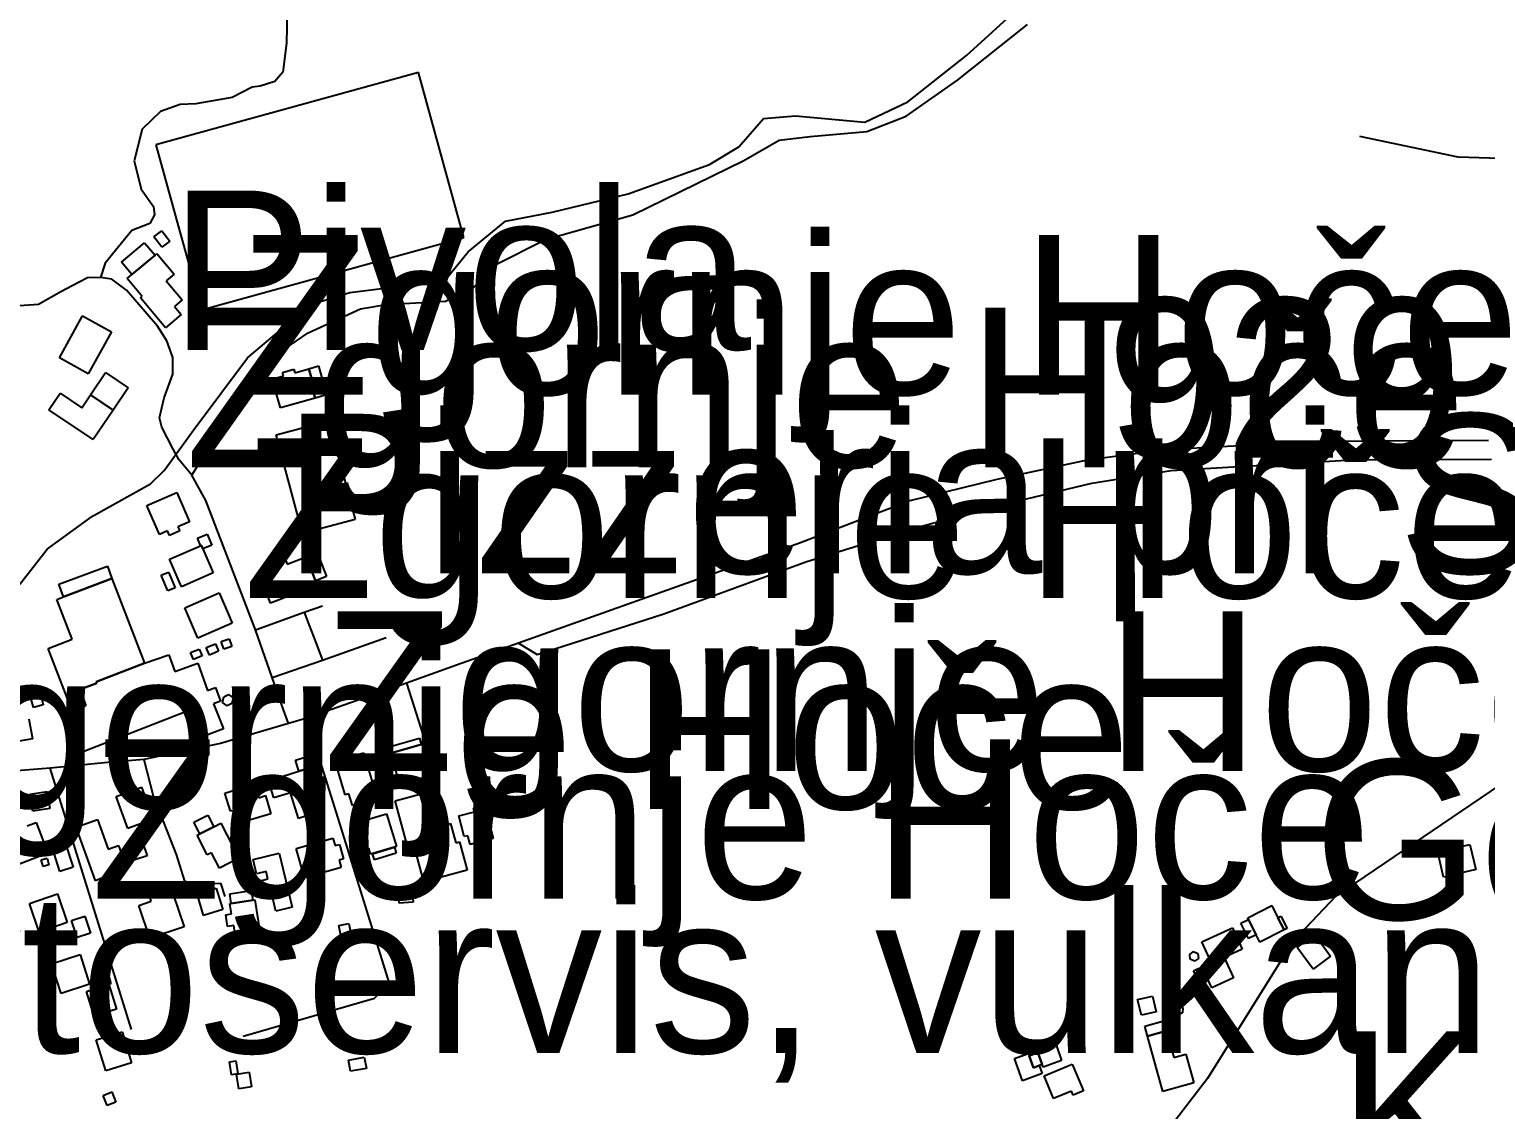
# Model space of a CAD drawing. Extents: x -8864 to 13231, y -7697 to 8949.
# Drawn here: x -4610 to -4043, y 1303 to 1724 of the extents above; entities that cross this region are included whole.
import ezdxf

# ---------------------------------------------------------------- set-up
doc = ezdxf.new("R2010")
doc.units = 0
for name, color, linetype in [('OSM_BUILDING_ALLOTMENT_HOUSE', 9, 'CONTINUOUS'), ('OSM_BUILDING_BARN', 9, 'CONTINUOUS'), ('OSM_BUILDING_FARM_AUXILIARY', 9, 'CONTINUOUS'), ('OSM_BUILDING_GARAGE', 9, 'CONTINUOUS'), ('OSM_BUILDING_HOUSE', 9, 'CONTINUOUS'), ('OSM_BUILDING_ROOF', 9, 'CONTINUOUS'), ('OSM_BUILDING_YES', 9, 'CONTINUOUS'), ('OSM_HIGHWAY_PATH', 8, 'CONTINUOUS'), ('OSM_HIGHWAY_RESIDENTIAL', 8, 'CONTINUOUS'), ('OSM_HIGHWAY_SERVICE', 8, 'CONTINUOUS'), ('OSM_HIGHWAY_STEPS', 8, 'CONTINUOUS'), ('OSM_HIGHWAY_TERTIARY', 8, 'CONTINUOUS'), ('OSM_HIGHWAY_TRACK', 8, 'CONTINUOUS'), ('OSM_LABELS', 8, 'CONTINUOUS'), ('OSM_LEISURE_PITCH', 3, 'CONTINUOUS'), ('OSM_WATERWAY_STREAM', 4, 'CONTINUOUS')]:
    doc.layers.add(name, color=color, linetype=linetype)

msp = doc.modelspace()

# ---------------------------------------------------------------- linework, layer by layer
at = {"layer": 'OSM_BUILDING_ALLOTMENT_HOUSE'}
for p, q in [((-4608.974473, 1463.725536), (-4605.123018, 1464.74853)), ((-4607.97141, 1459.956028), (-4608.974473, 1463.725536)), ((-4605.123018, 1464.74853), (-4604.119955, 1460.979022)), ((-4604.119955, 1460.979022), (-4607.97141, 1459.956028))]:
    msp.add_line(p, q, dxfattribs=at)
at = {"layer": 'OSM_BUILDING_BARN'}
for p, q in [((-4591.332817, 1413.409832), (-4583.025006, 1416.400976)), ((-4583.767732, 1392.460708), (-4591.332817, 1413.409832)), ((-4583.025006, 1416.400976), (-4578.836644, 1404.814464)), ((-4578.836644, 1404.814464), (-4574.885648, 1406.237759)), ((-4574.885648, 1406.237759), (-4571.746291, 1397.542316)), ((-4571.746291, 1397.542316), (-4583.767732, 1392.460708))]:
    msp.add_line(p, q, dxfattribs=at)
at = {"layer": 'OSM_BUILDING_FARM_AUXILIARY'}
for p, q in [((-4569.694223, 1628.316267), (-4560.666657, 1635.91088)), ((-4560.666657, 1635.91088), (-4559.985187, 1636.477974)), ((-4559.985187, 1636.477974), (-4553.20877, 1628.438581)), ((-4571.508925, 1626.781777), (-4569.694223, 1628.316267)), ((-4565.63603, 1619.809855), (-4571.508925, 1626.781777)), ((-4553.20877, 1628.438581), (-4556.286871, 1625.847739)), ((-4556.286871, 1625.847739), (-4550.061756, 1618.453277)), ((-4566.3175, 1619.231641), (-4565.63603, 1619.809855)), ((-4556.570179, 1607.656249), (-4566.3175, 1619.231641)), ((-4550.061756, 1618.453277), (-4553.070944, 1615.918032)), ((-4553.070944, 1615.918032), (-4550.452261, 1612.804575)), ((-4597.864211, 1595.902946), (-4588.828988, 1612.226361)), ((-4588.828988, 1612.226361), (-4577.611529, 1606.010565)), ((-4550.452261, 1612.804575), (-4556.570179, 1607.656249)), ((-4577.611529, 1606.010565), (-4586.646752, 1589.687149)), ((-4586.646752, 1589.687149), (-4597.864211, 1595.902946))]:
    msp.add_line(p, q, dxfattribs=at)
at = {"layer": 'OSM_BUILDING_GARAGE'}
for p, q in [((-4500.835104, 1591.699777), (-4497.129131, 1592.767249)), ((-4497.129131, 1592.767249), (-4493.920861, 1581.592159)), ((-4498.599269, 1583.938372), (-4500.835104, 1591.699777)), ((-4499.426222, 1583.704862), (-4498.599269, 1583.938372)), ((-4498.44613, 1580.291178), (-4499.426222, 1583.704862)), ((-4493.920861, 1581.592159), (-4498.44613, 1580.291178)), ((-4506.011215, 1439.418325), (-4501.057156, 1440.986174)), ((-4504.678902, 1435.215157), (-4506.011215, 1439.418325)), ((-4501.057156, 1440.986174), (-4499.724844, 1436.783006)), ((-4502.596207, 1435.882327), (-4504.678902, 1435.215157)), ((-4499.724844, 1436.783006), (-4502.596207, 1435.882327)), ((-4609.311379, 1426.197249), (-4602.588561, 1427.275839)), ((-4608.254718, 1419.614509), (-4609.311379, 1426.197249)), ((-4602.588561, 1427.275839), (-4601.531899, 1420.6931)), ((-4601.531899, 1420.6931), (-4608.254718, 1419.614509)), ((-4545.6054, 1415.311265), (-4540.176609, 1418.102258)), ((-4540.176609, 1418.102258), (-4537.82592, 1413.532146)), ((-4543.270025, 1410.741154), (-4545.6054, 1415.311265)), ((-4537.82592, 1413.532146), (-4543.270025, 1410.741154))]:
    msp.add_line(p, q, dxfattribs=at)
at = {"layer": 'OSM_BUILDING_HOUSE'}
for p, q in [((-4585.758544, 1581.492083), (-4579.90862, 1590.165287)), ((-4579.90862, 1590.165287), (-4571.149048, 1584.260837)), ((-4515.077066, 1587.596685), (-4510.704937, 1588.864307)), ((-4511.853482, 1576.432714), (-4515.077066, 1587.596685)), ((-4511.087785, 1590.198646), (-4506.692685, 1591.466268)), ((-4510.704937, 1588.864307), (-4511.087785, 1590.198646)), ((-4506.692685, 1591.466268), (-4506.30218, 1590.131929)), ((-4506.30218, 1590.131929), (-4500.835104, 1591.699777)), ((-4500.835104, 1591.699777), (-4498.599269, 1583.938372)), ((-4576.998972, 1575.587633), (-4585.758544, 1581.492083)), ((-4571.149048, 1584.260837), (-4576.998972, 1575.587633)), ((-4498.599269, 1583.938372), (-4499.426222, 1583.704862)), ((-4499.426222, 1583.704862), (-4498.44613, 1580.291178)), ((-4498.44613, 1580.291178), (-4511.853482, 1576.432714)), ((-4563.806015, 1538.515244), (-4552.175079, 1543.607972)), ((-4552.175079, 1543.607972), (-4547.213363, 1532.177133)), ((-4558.920869, 1527.273437), (-4563.806015, 1538.515244)), ((-4547.213363, 1532.177133), (-4551.753946, 1530.186744)), ((-4551.753946, 1530.186744), (-4551.072476, 1528.607776)), ((-4555.873395, 1528.607776), (-4558.920869, 1527.273437)), ((-4555.100041, 1526.839777), (-4555.873395, 1528.607776)), ((-4551.072476, 1528.607776), (-4555.100041, 1526.839777)), ((-4555.100041, 1517.599478), (-4543.009688, 1522.870118)), ((-4543.009688, 1522.870118), (-4542.688095, 1523.014671)), ((-4542.688095, 1523.014671), (-4542.06788, 1521.602496)), ((-4542.06788, 1521.602496), (-4538.009687, 1512.251002)), ((-4550.421633, 1506.835809), (-4555.100041, 1517.599478)), ((-4538.009687, 1512.251002), (-4550.421633, 1506.835809)), ((-4549.112292, 1498.740819), (-4535.758538, 1504.589672)), ((-4535.758538, 1504.589672), (-4532.060222, 1496.105499)), ((-4543.974466, 1486.909679), (-4549.112292, 1498.740819)), ((-4532.060222, 1496.105499), (-4530.605398, 1492.758532)), ((-4530.605398, 1492.758532), (-4543.974466, 1486.909679)), ((-4564.786107, 1477.180123), (-4555.345064, 1480.427014)), ((-4555.345064, 1480.427014), (-4552.971404, 1473.877633)), ((-4583.576308, 1469.974691), (-4564.786107, 1477.180123)), ((-4552.971404, 1473.877633), (-4544.058692, 1477.113406)), ((-4544.058692, 1477.113406), (-4540.245522, 1466.572127)), ((-4589.908621, 1466.872353), (-4583.354256, 1469.385358)), ((-4583.354256, 1469.385358), (-4583.576308, 1469.974691)), ((-4540.245522, 1466.572127), (-4537.198048, 1467.684076)), ((-4537.198048, 1467.684076), (-4535.245521, 1462.435675)), ((-4587.542617, 1460.701034), (-4589.908621, 1466.872353)), ((-4535.245521, 1462.435675), (-4537.879519, 1461.412682)), ((-4594.61, 1457.965639), (-4592.956094, 1458.632809)), ((-4588.683506, 1442.654098), (-4594.61, 1457.965639)), ((-4592.956094, 1458.632809), (-4587.542617, 1460.701034)), ((-4547.749351, 1458.59945), (-4588.683506, 1442.654098)), ((-4543.622245, 1447.958096), (-4547.749351, 1458.59945)), ((-4537.879519, 1461.412682), (-4534.096976, 1451.660887)), ((-4609.755484, 1455.552709), (-4608.392543, 1447.702347)), ((-4534.096976, 1451.660887), (-4543.622245, 1447.958096)), ((-4608.392543, 1447.702347), (-4623.270033, 1445.111506)), ((-4468.936173, 1442.16484), (-4457.129127, 1445.545166)), ((-4457.129127, 1445.545166), (-4456.325145, 1445.767556)), ((-4456.325145, 1445.767556), (-4452.82591, 1433.547233)), ((-4490.643679, 1439.029143), (-4479.533417, 1442.320513)), ((-4479.533417, 1442.320513), (-4475.681962, 1429.299587)), ((-4465.444595, 1429.944518), (-4468.936173, 1442.16484)), ((-4516.570175, 1431.456769), (-4504.678902, 1435.215157)), ((-4504.678902, 1435.215157), (-4502.596207, 1435.882327)), ((-4502.596207, 1435.882327), (-4501.003557, 1430.845197)), ((-4486.753939, 1425.908142), (-4490.643679, 1439.029143)), ((-4452.82591, 1433.547233), (-4465.444595, 1429.944518)), ((-4575.789171, 1425.363287), (-4565.896367, 1428.954883)), ((-4565.896367, 1428.954883), (-4561.355785, 1416.478812)), ((-4514.449194, 1424.751715), (-4516.570175, 1431.456769)), ((-4501.003557, 1430.845197), (-4499.30371, 1431.390052)), ((-4499.30371, 1431.390052), (-4495.597738, 1419.681226)), ((-4475.681962, 1429.299587), (-4474.311365, 1424.684998)), ((-4571.248588, 1412.887216), (-4575.789171, 1425.363287)), ((-4508.032655, 1426.775462), (-4514.449194, 1424.751715)), ((-4504.86267, 1416.756799), (-4508.032655, 1426.775462)), ((-4485.253173, 1426.352922), (-4486.753939, 1425.908142)), ((-4484.625301, 1424.217979), (-4485.253173, 1426.352922)), ((-4483.92086, 1421.838408), (-4484.625301, 1424.217979)), ((-4474.311365, 1424.684998), (-4483.92086, 1421.838408)), ((-4495.597738, 1419.681226), (-4504.86267, 1416.756799)), ((-4480.781503, 1415.600372), (-4470.605392, 1418.635994)), ((-4470.605392, 1418.635994), (-4466.792221, 1405.870816)), ((-4610.444611, 1413.865731), (-4606.907091, 1415.233429)), ((-4606.907091, 1415.233429), (-4602.305253, 1403.279974)), ((-4561.355785, 1416.478812), (-4571.248588, 1412.887216)), ((-4543.270025, 1410.741154), (-4537.82592, 1413.532146)), ((-4537.82592, 1413.532146), (-4535.077068, 1414.955442)), ((-4535.077068, 1414.955442), (-4528.10157, 1401.300705)), ((-4479.112284, 1410.007267), (-4480.781503, 1415.600372)), ((-4544.227146, 1410.229657), (-4543.270025, 1410.741154)), ((-4540.329749, 1402.612805), (-4544.227146, 1410.229657)), ((-4505.750878, 1405.059093), (-4491.470631, 1409.139947)), ((-4491.470631, 1409.139947), (-4490.628365, 1406.22664)), ((-4490.628365, 1406.22664), (-4488.959146, 1406.704778)), ((-4488.959146, 1406.704778), (-4487.343525, 1401.044956)), ((-4480.291457, 1409.662563), (-4479.112284, 1410.007267)), ((-4478.851947, 1404.825584), (-4480.291457, 1409.662563)), ((-4477.527291, 1405.225885), (-4478.851947, 1404.825584)), ((-4476.82285, 1402.879673), (-4477.527291, 1405.225885)), ((-4466.792221, 1405.870816), (-4476.82285, 1402.879673)), ((-4602.305253, 1403.279974), (-4616.141395, 1397.920379)), ((-4538.6835, 1403.457886), (-4540.329749, 1402.612805)), ((-4535.605399, 1397.442241), (-4538.6835, 1403.457886)), ((-4528.10157, 1401.300705), (-4535.605399, 1397.442241)), ((-4522.557924, 1400.755849), (-4512.397127, 1403.235496)), ((-4521.217955, 1395.196103), (-4522.557924, 1400.755849)), ((-4512.397127, 1403.235496), (-4507.3129, 1382.308611)), ((-4502.496666, 1393.661613), (-4505.750878, 1405.059093)), ((-4487.343525, 1401.044956), (-4489.043372, 1400.577938)), ((-4489.043372, 1400.577938), (-4488.231734, 1397.742467)), ((-4517.420098, 1396.119021), (-4521.217955, 1395.196103)), ((-4516.738628, 1393.261311), (-4517.420098, 1396.119021)), ((-4488.231734, 1397.742467), (-4502.496666, 1393.661613)), ((-4519.211829, 1392.683098), (-4516.738628, 1393.261311)), ((-4518.614585, 1390.114495), (-4519.211829, 1392.683098)), ((-4516.064815, 1390.737187), (-4518.614585, 1390.114495)), ((-4513.645213, 1380.763002), (-4516.064815, 1390.737187)), ((-4609.518118, 1383.743026), (-4598.622251, 1387.445817)), ((-4605.743232, 1372.556816), (-4609.518118, 1383.743026)), ((-4598.622251, 1387.445817), (-4594.839709, 1376.259607)), ((-4566.99897, 1382.942422), (-4562.136795, 1384.576988)), ((-4562.718725, 1370.188364), (-4566.99897, 1382.942422)), ((-4562.588557, 1385.922446), (-4556.945371, 1387.81276)), ((-4562.136795, 1384.576988), (-4562.588557, 1385.922446)), ((-4556.945371, 1387.81276), (-4556.539551, 1386.611855)), ((-4556.539551, 1386.611855), (-4553.706473, 1387.557012)), ((-4553.706473, 1387.557012), (-4549.380286, 1374.6584)), ((-4531.570176, 1383.609592), (-4531.057159, 1383.687428)), ((-4530.965276, 1379.69553), (-4531.570176, 1383.609592)), ((-4531.057159, 1383.687428), (-4522.649808, 1384.988409)), ((-4522.649808, 1384.988409), (-4521.868797, 1385.110723)), ((-4521.868797, 1385.110723), (-4519.541079, 1370.177245)), ((-4533.185797, 1379.350826), (-4530.965276, 1379.69553)), ((-4532.466042, 1374.713998), (-4533.185797, 1379.350826)), ((-4507.3129, 1382.308611), (-4513.645213, 1380.763002)), ((-4594.839709, 1376.259607), (-4605.743232, 1372.556816)), ((-4549.380286, 1374.6584), (-4562.718725, 1370.188364)), ((-4530.038783, 1375.09206), (-4532.466042, 1374.713998)), ((-4529.051034, 1368.698352), (-4530.038783, 1375.09206)), ((-4519.541079, 1370.177245), (-4529.051034, 1368.698352)), ((-4600.919342, 1360.20306), (-4589.839708, 1363.805775)), ((-4597.198055, 1348.727743), (-4600.919342, 1360.20306)), ((-4589.839708, 1363.805775), (-4586.118421, 1352.330459)), ((-4586.118421, 1352.330459), (-4597.198055, 1348.727743)), ((-4583.522709, 1330.736404), (-4573.49208, 1333.783145)), ((-4573.49208, 1333.783145), (-4569.832049, 1321.696257)), ((-4579.855021, 1318.638396), (-4583.522709, 1330.736404)), ((-4569.832049, 1321.696257), (-4579.855021, 1318.638396))]:
    msp.add_line(p, q, dxfattribs=at)
at = {"layer": 'OSM_BUILDING_ROOF'}
for p, q in [((-4573.729446, 1633.108768), (-4564.709537, 1640.703382)), ((-4564.709537, 1640.703382), (-4560.666657, 1635.91088)), ((-4569.694223, 1628.316267), (-4573.729446, 1633.108768)), ((-4560.666657, 1635.91088), (-4569.694223, 1628.316267)), ((-4598.055635, 1507.858803), (-4579.181208, 1514.908561)), ((-4579.181208, 1514.908561), (-4577.412448, 1510.127179)), ((-4596.217963, 1502.921748), (-4598.055635, 1507.858803)), ((-4577.412448, 1510.127179), (-4596.217963, 1502.921748))]:
    msp.add_line(p, q, dxfattribs=at)
at = {"layer": 'OSM_BUILDING_YES'}
for p, q in [((-4561.118419, 1643.027356), (-4558.070945, 1645.384688)), ((-4558.070945, 1645.384688), (-4554.939245, 1641.326073)), ((-4557.986718, 1638.97986), (-4561.118419, 1643.027356)), ((-4554.939245, 1641.326073), (-4557.986718, 1638.97986)), ((-4601.922405, 1575.743305), (-4597.611531, 1582.148133)), ((-4597.611531, 1582.148133), (-4589.165895, 1576.454953)), ((-4589.165895, 1576.454953), (-4585.758544, 1581.492083)), ((-4585.758544, 1581.492083), (-4576.998972, 1575.587633)), ((-4584.717196, 1564.145675), (-4601.922405, 1575.743305)), ((-4576.998972, 1575.587633), (-4584.717196, 1564.145675)), ((-4544.119948, 1525.805664), (-4540.352719, 1527.317915)), ((-4542.971403, 1522.925715), (-4544.119948, 1525.805664)), ((-4540.352719, 1527.317915), (-4538.637558, 1523.014671)), ((-4542.64981, 1523.070269), (-4542.971403, 1522.925715)), ((-4542.029596, 1521.658093), (-4542.64981, 1523.070269)), ((-4538.637558, 1523.014671), (-4542.029596, 1521.658093)), ((-4509.303711, 1515.675806), (-4501.891766, 1518.533516)), ((-4501.891766, 1518.533516), (-4497.557922, 1520.20144)), ((-4501.891766, 1518.533516), (-4498.277677, 1509.170903)), ((-4498.277677, 1509.170903), (-4501.891766, 1518.533516)), ((-4497.557922, 1520.20144), (-4493.943832, 1510.838827)), ((-4519.962212, 1511.561594), (-4515.957617, 1513.107203)), ((-4516.86114, 1515.442297), (-4510.199577, 1518.0109)), ((-4515.957617, 1513.107203), (-4516.86114, 1515.442297)), ((-4510.199577, 1518.0109), (-4509.303711, 1515.675806)), ((-4596.217963, 1502.921748), (-4577.412448, 1510.127179)), ((-4577.412448, 1510.127179), (-4564.786107, 1477.180123)), ((-4558.308311, 1511.361443), (-4555.475233, 1512.584587)), ((-4555.674314, 1505.27908), (-4558.308311, 1511.361443)), ((-4555.475233, 1512.584587), (-4552.848892, 1506.502225)), ((-4515.720251, 1500.553296), (-4519.962212, 1511.561594)), ((-4497.649805, 1507.525218), (-4515.720251, 1500.553296)), ((-4493.943832, 1510.838827), (-4498.277677, 1509.170903)), ((-4498.277677, 1509.170903), (-4497.649805, 1507.525218)), ((-4598.882588, 1501.898755), (-4596.217963, 1502.921748)), ((-4592.963751, 1486.464899), (-4598.882588, 1501.898755)), ((-4552.848892, 1506.502225), (-4555.674314, 1505.27908)), ((-4602.251654, 1482.906661), (-4592.963751, 1486.464899)), ((-4540.727911, 1483.318082), (-4537.198048, 1484.741378)), ((-4537.198048, 1484.741378), (-4535.995904, 1481.783592)), ((-4534.962214, 1485.575339), (-4531.868798, 1486.687289)), ((-4533.897895, 1482.606435), (-4534.962214, 1485.575339)), ((-4531.868798, 1486.687289), (-4530.812136, 1483.718384)), ((-4592.956094, 1458.632809), (-4602.251654, 1482.906661)), ((-4546.845829, 1481.272096), (-4543.453792, 1482.673152)), ((-4545.758539, 1478.636776), (-4546.845829, 1481.272096)), ((-4542.366502, 1480.048952), (-4545.758539, 1478.636776)), ((-4543.453792, 1482.673152), (-4542.366502, 1480.048952)), ((-4539.541081, 1480.349178), (-4540.727911, 1483.318082)), ((-4535.995904, 1481.783592), (-4539.541081, 1480.349178)), ((-4530.812136, 1483.718384), (-4533.897895, 1482.606435)), ((-4564.786107, 1477.180123), (-4583.576308, 1469.974691)), ((-4583.354256, 1469.385358), (-4589.908621, 1466.872353)), ((-4583.576308, 1469.974691), (-4583.354256, 1469.385358)), ((-4589.908621, 1466.872353), (-4587.542617, 1460.701034)), ((-4534.387941, 1461.924179), (-4533.913209, 1464.125838)), ((-4532.565582, 1460.523122), (-4534.387941, 1461.924179)), ((-4533.913209, 1464.125838), (-4532.121478, 1465.015398)), ((-4532.121478, 1465.015398), (-4530.245521, 1463.681058)), ((-4530.245521, 1463.681058), (-4530.773852, 1461.423801)), ((-4587.542617, 1460.701034), (-4592.956094, 1458.632809)), ((-4530.773852, 1461.423801), (-4532.565582, 1460.523122)), ((-4469.640614, 1444.644487), (-4457.833568, 1448.035932)), ((-4457.129127, 1445.545166), (-4468.936173, 1442.16484)), ((-4457.833568, 1448.035932), (-4457.129127, 1445.545166)), ((-4468.936173, 1442.16484), (-4469.640614, 1444.644487)), ((-4533.476762, 1426.575311), (-4521.991309, 1430.211385)), ((-4521.991309, 1430.211385), (-4520.306775, 1424.85179)), ((-4531.271555, 1419.570031), (-4533.476762, 1426.575311)), ((-4520.306775, 1424.85179), (-4517.64215, 1425.652393)), ((-4517.64215, 1425.652393), (-4515.605397, 1418.524799)), ((-4467.289924, 1423.606407), (-4457.649801, 1426.219488)), ((-4462.756999, 1406.916048), (-4467.289924, 1423.606407)), ((-4457.649801, 1426.219488), (-4455.651332, 1418.880622)), ((-4529.410911, 1420.137125), (-4531.271555, 1419.570031)), ((-4527.933116, 1414.9888), (-4529.410911, 1420.137125)), ((-4515.605397, 1418.524799), (-4527.933116, 1414.9888)), ((-4455.651332, 1418.880622), (-4448.400183, 1420.848773)), ((-4448.400183, 1420.848773), (-4446.692679, 1414.566259)), ((-4442.519631, 1417.779793), (-4436.455311, 1419.358761)), ((-4440.406307, 1409.718161), (-4442.519631, 1417.779793)), ((-4436.815189, 1420.715339), (-4432.5426, 1421.838408)), ((-4436.455311, 1419.358761), (-4436.815189, 1420.715339)), ((-4432.5426, 1421.838408), (-4429.173534, 1408.984274)), ((-4446.554853, 1414.065882), (-4453.813659, 1412.086612)), ((-4453.813659, 1412.086612), (-4446.554853, 1414.065882)), ((-4453.813659, 1412.086612), (-4453.116875, 1409.529129)), ((-4453.116875, 1409.529129), (-4453.813659, 1412.086612)), ((-4446.692679, 1414.566259), (-4445.735557, 1414.822008)), ((-4446.692679, 1414.566259), (-4446.554853, 1414.065882)), ((-4446.554853, 1414.065882), (-4446.692679, 1414.566259)), ((-4445.735557, 1414.822008), (-4443.691147, 1407.271872)), ((-4600.704947, 1405.592829), (-4595.582435, 1407.238514)), ((-4597.672787, 1396.14126), (-4600.704947, 1405.592829)), ((-4595.582435, 1407.238514), (-4592.550275, 1397.786945)), ((-4570.176612, 1406.048728), (-4565.482891, 1407.549859)), ((-4568.469108, 1400.689132), (-4570.176612, 1406.048728)), ((-4565.482891, 1407.549859), (-4563.775387, 1402.179144)), ((-4476.034183, 1403.068704), (-4467.542604, 1405.626187)), ((-4467.542604, 1405.626187), (-4466.815192, 1403.213257)), ((-4460.32974, 1407.572098), (-4462.756999, 1406.916048)), ((-4453.116875, 1409.529129), (-4460.32974, 1407.572098)), ((-4460.32974, 1407.572098), (-4453.116875, 1409.529129)), ((-4456.126064, 1392.116004), (-4460.32974, 1407.572098)), ((-4443.691147, 1407.271872), (-4442.305236, 1407.649935)), ((-4442.305236, 1407.649935), (-4439.319018, 1396.674996)), ((-4439.03571, 1410.073984), (-4440.406307, 1409.718161)), ((-4438.132188, 1406.638061), (-4439.03571, 1410.073984)), ((-4429.173534, 1408.984274), (-4438.132188, 1406.638061)), ((-4061.761549, 1403.680276), (-4049.288347, 1406.626942)), ((-4049.288347, 1406.626942), (-4046.991256, 1396.864027)), ((-4604.93925, 1400.711371), (-4602.680445, 1401.367422)), ((-4604.173553, 1398.064932), (-4604.93925, 1400.711371)), ((-4602.680445, 1401.367422), (-4601.914748, 1398.720982)), ((-4563.775387, 1402.179144), (-4568.469108, 1400.689132)), ((-4475.306771, 1400.655774), (-4476.034183, 1403.068704)), ((-4466.815192, 1403.213257), (-4475.306771, 1400.655774)), ((-4059.472115, 1393.917361), (-4061.761549, 1403.680276)), ((-4601.914748, 1398.720982), (-4604.173553, 1398.064932)), ((-4592.550275, 1397.786945), (-4597.672787, 1396.14126)), ((-4528.675842, 1395.462971), (-4525.766194, 1396.941863)), ((-4527.136792, 1392.41623), (-4528.675842, 1395.462971)), ((-4524.219486, 1393.895122), (-4527.136792, 1392.41623)), ((-4525.766194, 1396.941863), (-4524.219486, 1393.895122)), ((-4439.319018, 1396.674996), (-4456.126064, 1392.116004)), ((-4046.991256, 1396.864027), (-4059.472115, 1393.917361)), ((-4544.280744, 1387.456936), (-4536.830514, 1389.703074)), ((-4536.830514, 1389.703074), (-4534.311371, 1381.341215)), ((-4531.631432, 1387.423578), (-4523.224081, 1388.724558)), ((-4523.224081, 1388.724558), (-4522.649808, 1384.988409)), ((-4466.080123, 1388.179703), (-4460.613048, 1388.646722)), ((-4460.613048, 1388.646722), (-4460.237856, 1384.254522)), ((-4541.761602, 1379.095078), (-4544.280744, 1387.456936)), ((-4531.057159, 1383.687428), (-4531.631432, 1387.423578)), ((-4522.649808, 1384.988409), (-4531.057159, 1383.687428)), ((-4465.704932, 1383.787504), (-4466.080123, 1388.179703)), ((-4460.237856, 1384.254522), (-4465.704932, 1383.787504)), ((-4135.651297, 1378.149921), (-4126.240882, 1382.864586)), ((-4126.240882, 1382.864586), (-4123.89785, 1378.16104)), ((-4593.09392, 1377.093569), (-4587.925466, 1378.750373)), ((-4590.980596, 1370.466351), (-4593.09392, 1377.093569)), ((-4587.925466, 1378.750373), (-4585.812143, 1372.123156)), ((-4534.311371, 1381.341215), (-4541.761602, 1379.095078)), ((-4138.315922, 1376.014978), (-4135.329704, 1377.51611)), ((-4135.329704, 1377.51611), (-4135.651297, 1378.149921)), ((-4132.351143, 1371.522703), (-4135.329704, 1377.51611)), ((-4135.329704, 1377.51611), (-4132.351143, 1371.522703)), ((-4123.89785, 1378.16104), (-4122.787589, 1378.717015)), ((-4123.89785, 1378.16104), (-4121.531846, 1373.424136)), ((-4121.531846, 1373.424136), (-4123.89785, 1378.16104)), ((-4122.787589, 1378.717015), (-4120.367987, 1374.024589)), ((-4585.812143, 1372.123156), (-4590.980596, 1370.466351)), ((-4489.127599, 1375.203255), (-4485.245516, 1375.98162)), ((-4487.948426, 1369.343283), (-4489.127599, 1375.203255)), ((-4485.245516, 1375.98162), (-4484.074, 1370.132767)), ((-4153.499691, 1368.75395), (-4141.616075, 1374.269218)), ((-4141.616075, 1374.269218), (-4137.772277, 1365.929598)), ((-4135.337361, 1370.032691), (-4138.315922, 1376.014978)), ((-4132.351143, 1371.522703), (-4135.337361, 1370.032691)), ((-4130.942261, 1368.709472), (-4132.351143, 1371.522703)), ((-4121.531846, 1373.424136), (-4130.942261, 1368.709472)), ((-4120.367987, 1374.024589), (-4121.531846, 1373.424136)), ((-4116.432305, 1366.574529), (-4109.617603, 1371.633898)), ((-4109.617603, 1371.633898), (-4103.423116, 1363.238681)), ((-4484.074, 1370.132767), (-4487.948426, 1369.343283)), ((-4149.655892, 1360.41433), (-4153.499691, 1368.75395)), ((-4137.772277, 1365.929598), (-4144.847316, 1362.638229)), ((-4110.230161, 1358.179312), (-4116.432305, 1366.574529)), ((-4158.216383, 1363.91697), (-4156.692647, 1364.984442)), ((-4158.04793, 1362.060015), (-4158.216383, 1363.91697)), ((-4156.371054, 1361.270531), (-4158.04793, 1362.060015)), ((-4156.692647, 1364.984442), (-4155.008114, 1364.194958)), ((-4154.847317, 1362.338002), (-4156.371054, 1361.270531)), ((-4155.008114, 1364.194958), (-4154.847317, 1362.338002)), ((-4153.30061, 1358.724167), (-4149.655892, 1360.41433)), ((-4144.847316, 1362.638229), (-4149.655892, 1360.41433)), ((-4149.655892, 1360.41433), (-4144.847316, 1362.638229)), ((-4144.847316, 1362.638229), (-4141.233227, 1354.787867)), ((-4103.423116, 1363.238681), (-4110.230161, 1358.179312)), ((-4581.27156, 1354.432043), (-4578.683505, 1355.243766)), ((-4580.398666, 1351.629931), (-4581.27156, 1354.432043)), ((-4578.683505, 1355.243766), (-4577.795296, 1352.441654)), ((-4156.692647, 1357.456545), (-4154.724806, 1358.501777)), ((-4154.579323, 1353.431289), (-4156.692647, 1357.456545)), ((-4154.724806, 1358.501777), (-4152.603825, 1354.476521)), ((-4152.603825, 1354.476521), (-4154.579323, 1353.431289)), ((-4149.678863, 1350.873805), (-4153.30061, 1358.724167)), ((-4141.233227, 1354.787867), (-4149.678863, 1350.873805)), ((-4587.351193, 1349.439391), (-4580.398666, 1351.629931)), ((-4584.349662, 1339.854388), (-4587.351193, 1349.439391)), ((-4578.698819, 1352.152547), (-4580.398666, 1351.629931)), ((-4580.398666, 1351.629931), (-4578.698819, 1352.152547)), ((-4577.795296, 1352.441654), (-4578.698819, 1352.152547)), ((-4578.698819, 1352.152547), (-4575.704944, 1342.578664)), ((-4178.492037, 1346.303694), (-4172.741653, 1347.682511)), ((-4177.037212, 1340.210212), (-4178.492037, 1346.303694)), ((-4172.741653, 1347.682511), (-4171.286829, 1341.589029)), ((-4164.349615, 1341.377759), (-4164.219447, 1343.32367)), ((-4164.219447, 1343.32367), (-4162.481315, 1344.19099)), ((-4162.481315, 1344.19099), (-4160.865695, 1343.112399)), ((-4160.865695, 1343.112399), (-4160.995863, 1341.166488)), ((-4575.704944, 1342.578664), (-4584.349662, 1339.854388)), ((-4171.286829, 1341.589029), (-4177.037212, 1340.210212)), ((-4175.681929, 1336.051522), (-4168.315925, 1338.086389)), ((-4168.315925, 1338.086389), (-4167.228636, 1334.150088)), ((-4162.733995, 1340.299168), (-4164.349615, 1341.377759)), ((-4160.995863, 1341.166488), (-4162.733995, 1340.299168)), ((-4174.594639, 1332.104102), (-4175.681929, 1336.051522)), ((-4174.594639, 1332.104102), (-4167.228636, 1334.150088)), ((-4167.228636, 1334.150088), (-4174.594639, 1332.104102)), ((-4168.68346, 1310.621242), (-4174.594639, 1332.104102)), ((-4167.228636, 1334.150088), (-4164.3879, 1323.831199)), ((-4217.289897, 1325.743752), (-4210.100003, 1328.323474)), ((-4210.100003, 1328.323474), (-4208.055593, 1322.697011)), ((-4531.654403, 1322.129917), (-4529.219487, 1322.49686)), ((-4530.881049, 1317.048309), (-4531.654403, 1322.129917)), ((-4529.219487, 1322.49686), (-4528.438476, 1317.426371)), ((-4485.390998, 1322.819325), (-4479.265423, 1323.942394)), ((-4484.587017, 1318.449365), (-4485.390998, 1322.819325)), ((-4479.265423, 1323.942394), (-4478.469099, 1319.583553)), ((-4226.348091, 1323.442017), (-4221.003527, 1325.365689)), ((-4223.239362, 1314.779932), (-4226.348091, 1323.442017)), ((-4221.003527, 1325.365689), (-4220.681934, 1324.487249)), ((-4220.681934, 1324.487249), (-4217.289897, 1325.743752)), ((-4220.681934, 1324.487249), (-4219.012715, 1319.817062)), ((-4219.012715, 1319.817062), (-4220.681934, 1324.487249)), ((-4219.012715, 1319.817062), (-4216.753909, 1320.662144)), ((-4216.753909, 1320.662144), (-4219.012715, 1319.817062)), ((-4215.559422, 1321.106923), (-4217.289897, 1325.743752)), ((-4217.289897, 1325.743752), (-4215.559422, 1321.106923)), ((-4215.559422, 1321.106923), (-4216.753909, 1320.662144)), ((-4216.753909, 1320.662144), (-4215.620678, 1317.526447)), ((-4215.18423, 1320.09505), (-4215.559422, 1321.106923)), ((-4208.055593, 1322.697011), (-4215.18423, 1320.09505)), ((-4214.885609, 1316.648007), (-4203.959114, 1321.229238)), ((-4203.959114, 1321.229238), (-4199.594642, 1310.776915)), ((-4164.3879, 1323.831199), (-4159.709492, 1325.12106)), ((-4159.709492, 1325.12106), (-4156.639048, 1313.968209)), ((-4528.438476, 1317.426371), (-4530.881049, 1317.048309)), ((-4528.95915, 1317.304057), (-4524.089318, 1318.093541)), ((-4528.047971, 1311.633116), (-4528.95915, 1317.304057)), ((-4524.089318, 1318.093541), (-4523.178139, 1312.4226)), ((-4478.469099, 1319.583553), (-4484.587017, 1318.449365)), ((-4215.620678, 1317.526447), (-4223.239362, 1314.779932)), ((-4211.210264, 1307.81913), (-4214.885609, 1316.648007)), ((-4580.84277, 1309.042274), (-4577.435419, 1310.398852)), ((-4579.273091, 1305.117093), (-4580.84277, 1309.042274)), ((-4577.435419, 1310.398852), (-4575.86574, 1306.484791)), ((-4523.178139, 1312.4226), (-4528.047971, 1311.633116)), ((-4204.242422, 1310.754676), (-4211.210264, 1307.81913)), ((-4203.560952, 1309.108991), (-4204.242422, 1310.754676)), ((-4199.594642, 1310.776915), (-4203.560952, 1309.108991)), ((-4156.639048, 1313.968209), (-4168.68346, 1310.621242)), ((-4575.86574, 1306.484791), (-4579.273091, 1305.117093))]:
    msp.add_line(p, q, dxfattribs=at)
at = {"layer": 'OSM_HIGHWAY_PATH'}
for p, q in [((-4165.444562, 1552.169981), (-4095.00045, 1556.273074)), ((-4095.00045, 1556.273074), (-4040.781455, 1556.473225)), ((-4231.371062, 1538.81547), (-4196.248547, 1547.232926)), ((-4196.248547, 1547.232926), (-4165.444562, 1552.169981)), ((-4264.433853, 1529.986593), (-4231.371062, 1538.81547)), ((-4307.565558, 1516.643202), (-4264.433853, 1529.986593)), ((-4362.810587, 1496.316769), (-4307.565558, 1516.643202)), ((-4412.098494, 1480.504851), (-4362.810587, 1496.316769)), ((-4419.3573, 1485.008245), (-4412.098494, 1480.504851))]:
    msp.add_line(p, q, dxfattribs=at)
at = {"layer": 'OSM_HIGHWAY_RESIDENTIAL'}
for p, q in [((-4586.891775, 1627.059764), (-4592.871868, 1623.968545)), ((-4581.937716, 1627.237676), (-4586.891775, 1627.059764)), ((-4577.511988, 1626.481551), (-4581.937716, 1627.237676)), ((-4571.761605, 1622.256143), (-4577.511988, 1626.481551)), ((-4597.266968, 1621.555615), (-4605.957627, 1616.729755)), ((-4592.871868, 1623.968545), (-4597.266968, 1621.555615)), ((-4559.671251, 1608.201105), (-4571.761605, 1622.256143)), ((-4605.957627, 1616.729755), (-4619.028073, 1615.706762)), ((-4556.018877, 1602.507924), (-4559.671251, 1608.201105)), ((-4514.740159, 1596.292128), (-4501.049499, 1605.621382)), ((-4553.775386, 1596.014141), (-4556.018877, 1602.507924)), ((-4553.729444, 1589.575954), (-4553.775386, 1596.014141)), ((-4527.550268, 1582.415001), (-4514.740159, 1596.292128)), ((-4557.067882, 1580.380134), (-4553.729444, 1589.575954)), ((-4540.52883, 1559.686758), (-4527.550268, 1582.415001)), ((-4558.982124, 1572.596489), (-4557.067882, 1580.380134)), ((-4558.070945, 1568.915937), (-4558.982124, 1572.596489)), ((-4553.660531, 1560.376167), (-4558.070945, 1568.915937)), ((-4551.386411, 1556.417627), (-4553.660531, 1560.376167)), ((-4546.394068, 1550.357504), (-4540.52883, 1559.686758)), ((-4546.394068, 1550.357504), (-4551.386411, 1556.417627)), ((-4540.88105, 1540.472275), (-4546.394068, 1550.357504)), ((-4521.570175, 1490.189929), (-4540.88105, 1540.472275)), ((-4515.115351, 1471.553659), (-4521.570175, 1490.189929)), ((-4510.712594, 1459.04423), (-4515.115351, 1471.553659)), ((-4508.813665, 1453.651276), (-4510.712594, 1459.04423)), ((-4488.828977, 1414.788649), (-4501.608458, 1455.786219)), ((-4023.476706, 1439.462803), (-4101.424647, 1386.50066)), ((-4569.770793, 1334.717182), (-4601.462987, 1436.360465)), ((-4101.424647, 1386.50066), (-4118.040269, 1369.009698)), ((-4118.040269, 1369.009698), (-4151.294484, 1315.613894)), ((-4151.294484, 1315.613894), (-4179.617611, 1278.841732))]:
    msp.add_line(p, q, dxfattribs=at)
at = {"layer": 'OSM_HIGHWAY_SERVICE'}
for p, q in [((-4521.570175, 1490.189929), (-4502.619178, 1496.9617)), ((-4502.619178, 1496.9617), (-4495.544139, 1499.496944)), ((-4502.619178, 1496.9617), (-4500.789162, 1492.202557)), ((-4498.974461, 1487.487892), (-4495.467569, 1478.369908)), ((-4495.467569, 1478.369908), (-4470.827444, 1487.120949)), ((-4515.115351, 1471.553659), (-4495.467569, 1478.369908)), ((-4462.825912, 1469.34088), (-4456.378744, 1449.070045)), ((-4565.008159, 1439.685193), (-4561.447668, 1425.619035)), ((-4561.447668, 1425.619035), (-4552.496672, 1402.768478)), ((-4469.441533, 1352.619566), (-4488.828977, 1414.788649)), ((-4552.496672, 1402.768478), (-4549.250117, 1392.360632)), ((-4549.250117, 1392.360632), (-4543.752414, 1391.515551)), ((-4543.752414, 1391.515551), (-4535.207237, 1391.571148)), ((-4535.207237, 1391.571148), (-4533.469105, 1386.478421)), ((-4475.368026, 1346.870788), (-4469.441533, 1352.619566)), ((-4526.340467, 1332.048504), (-4475.368026, 1346.870788))]:
    msp.add_line(p, q, dxfattribs=at)
at = {"layer": 'OSM_HIGHWAY_STEPS'}
msp.add_line((-4500.789162, 1492.202557), (-4498.974461, 1487.487892), dxfattribs=at)
at = {"layer": 'OSM_HIGHWAY_TERTIARY'}
for p, q in [((-4167.412403, 1560.120418), (-4198.047935, 1556.161879)), ((-4107.573193, 1563.445147), (-4167.412403, 1560.120418)), ((-4041.975942, 1563.823209), (-4107.573193, 1563.445147)), ((-4198.047935, 1556.161879), (-4233.300618, 1548.567265)), ((-4233.300618, 1548.567265), (-4267.136763, 1540.338841)), ((-4267.136763, 1540.338841), (-4309.564026, 1524.026545)), ((-4309.564026, 1524.026545), (-4419.3573, 1485.008245)), ((-4419.3573, 1485.008245), (-4443.438467, 1476.457355)), ((-4443.438467, 1476.457355), (-4462.825912, 1469.34088)), ((-4462.825912, 1469.34088), (-4501.608458, 1455.786219)), ((-4508.813665, 1453.651276), (-4535.145981, 1445.967707)), ((-4501.608458, 1455.786219), (-4508.813665, 1453.651276)), ((-4535.145981, 1445.967707), (-4565.008159, 1439.685193)), ((-4565.008159, 1439.685193), (-4579.043382, 1438.551005)), ((-4601.462987, 1436.360465), (-4614.395607, 1435.281874)), ((-4579.043382, 1438.551005), (-4601.462987, 1436.360465))]:
    msp.add_line(p, q, dxfattribs=at)
at = {"layer": 'OSM_HIGHWAY_TRACK'}
for p, q in [((-4509.311368, 1730.59336), (-4509.525764, 1718.272962)), ((-4248.537986, 1703.973295), (-4221.317462, 1725.589589)), ((-4509.525764, 1718.272962), (-4510.988245, 1707.008916)), ((-4510.988245, 1707.008916), (-4514.112288, 1703.461798)), ((-4522.879517, 1701.160063), (-4530.605398, 1697.201524)), ((-4519.755474, 1701.582604), (-4522.879517, 1701.160063)), ((-4514.112288, 1703.461798), (-4519.755474, 1701.582604)), ((-4268.537988, 1689.918256), (-4248.537986, 1703.973295)), ((-4550.858081, 1694.488368), (-4558.576305, 1691.775211)), ((-4544.801418, 1694.699638), (-4550.858081, 1694.488368)), ((-4530.605398, 1697.201524), (-4544.801418, 1694.699638)), ((-4558.576305, 1691.775211), (-4565.674315, 1684.892245)), ((-4283.859583, 1683.969328), (-4268.537988, 1689.918256)), ((-4565.674315, 1684.892245), (-4568.806015, 1672.571848)), ((-4305.850397, 1681.990058), (-4283.859583, 1683.969328)), ((-4331.623753, 1672.616326), (-4317.925436, 1680.544524)), ((-4317.925436, 1680.544524), (-4305.850397, 1681.990058)), ((-4053.859557, 1673.939545), (-4091.991261, 1682.045655)), ((-4568.806015, 1672.571848), (-4566.095448, 1661.519072)), ((-4374.885626, 1651.533767), (-4331.623753, 1672.616326)), ((-4037.649755, 1673.472527), (-4053.859557, 1673.939545)), ((-4566.095448, 1661.519072), (-4561.294529, 1654.836257)), ((-4561.294529, 1654.836257), (-4560.873396, 1651.500409)), ((-4560.873396, 1651.500409), (-4562.749353, 1648.153442)), ((-4408.767713, 1641.982123), (-4374.885626, 1651.533767)), ((-4569.640625, 1645.440286), (-4580.077073, 1632.719586)), ((-4562.749353, 1648.153442), (-4569.640625, 1645.440286)), ((-4428.415494, 1632.074655), (-4408.767713, 1641.982123)), ((-4580.077073, 1632.719586), (-4581.937716, 1627.237676)), ((-4436.524224, 1623.601602), (-4428.415494, 1632.074655)), ((-4447.741683, 1618.019617), (-4436.524224, 1623.601602)), ((-4501.049499, 1605.621382), (-4480.796817, 1614.950637)), ((-4480.796817, 1614.950637), (-4470.81213, 1616.618561)), ((-4470.81213, 1616.618561), (-4447.741683, 1618.019617))]:
    msp.add_line(p, q, dxfattribs=at)
at = {"layer": 'OSM_LEISURE_PITCH'}
for p, q in [((-4458.247044, 1706.91996), (-4560.329751, 1678.765405)), ((-4440.55179, 1642.782727), (-4458.247044, 1706.91996)), ((-4560.329751, 1678.765405), (-4552.680439, 1651.055629)), ((-4552.680439, 1651.055629), (-4542.626839, 1614.628171)), ((-4542.626839, 1614.628171), (-4440.55179, 1642.782727)), ((-4513.507387, 1565.969271), (-4493.086252, 1571.395584)), ((-4493.086252, 1571.395584), (-4482.864199, 1532.988856)), ((-4503.292991, 1527.562544), (-4513.507387, 1565.969271)), ((-4482.864199, 1532.988856), (-4503.292991, 1527.562544))]:
    msp.add_line(p, q, dxfattribs=at)
at = {"layer": 'OSM_WATERWAY_STREAM'}
for p, q in [((-4245.046408, 1713.5027), (-4223.338902, 1733.273158)), ((-4267.802919, 1695.478002), (-4245.046408, 1713.5027)), ((-4284.602309, 1687.594282), (-4267.802919, 1695.478002)), ((-4333.614565, 1677.975921), (-4323.989755, 1688.995338)), ((-4323.989755, 1688.995338), (-4311.562495, 1690.05169)), ((-4311.562495, 1690.05169), (-4284.602309, 1687.594282)), ((-4344.992821, 1671.148553), (-4333.614565, 1677.975921)), ((-4376.677357, 1659.773312), (-4344.992821, 1671.148553)), ((-4406.263884, 1652.601239), (-4376.677357, 1659.773312)), ((-4438.821315, 1637.200741), (-4424.288388, 1649.098599)), ((-4424.288388, 1649.098599), (-4406.263884, 1652.601239)), ((-4448.093904, 1625.8255), (-4438.821315, 1637.200741)), ((-4500.084721, 1616.729755), (-4484.85501, 1621.277628)), ((-4484.85501, 1621.277628), (-4462.0985, 1624.246532)), ((-4462.0985, 1624.246532), (-4448.093904, 1625.8255)), ((-4524.763131, 1595.902946), (-4500.084721, 1616.729755)), ((-4545.421633, 1568.248767), (-4524.763131, 1595.902946)), ((-4557.152109, 1552.147742), (-4545.421633, 1568.248767)), ((-4584.977533, 1534.300956), (-4562.397132, 1546.899342)), ((-4562.397132, 1546.899342), (-4557.152109, 1552.147742)), ((-4602.680445, 1521.457942), (-4584.977533, 1534.300956)), ((-4613.277689, 1507.881042), (-4602.680445, 1521.457942))]:
    msp.add_line(p, q, dxfattribs=at)

# ---------------------------------------------------------------- texts
at = {"layer": 'OSM_LABELS'}
for s, p in [('Pivola', (-4554.781113, 1598.925217)), ('Zgornje Hoče', (-4527.981609, 1581.659631)), ('Zgornje Hoče', (-4548.89024, 1553.387565)), ('929', (-4190.632732, 1557.120027)), ('Pizzeria pri Siničevem mlinu', (-4510.578597, 1512.114233)), ('Zgornje Hoče', (-4526.316969, 1502.5498)), ('Zgornje Hoče', (-4495.218718, 1435.287434)), ('Zgornje Hoče', (-4679.288649, 1420.501124)), ('Zgornje Hoče', (-4585.61689, 1385.538824)), ('Gozdna ulica', (-4109.966334, 1377.508981)), ('Avtoservis, vulkanizerstvo', (-4709.482715, 1325.5714)), ('Križna cesta', (-4100.387136, 1271.925079))]:
    msp.add_text(s, height=62.042552, dxfattribs=at).set_placement(p)

doc.saveas('drawing.dxf')
